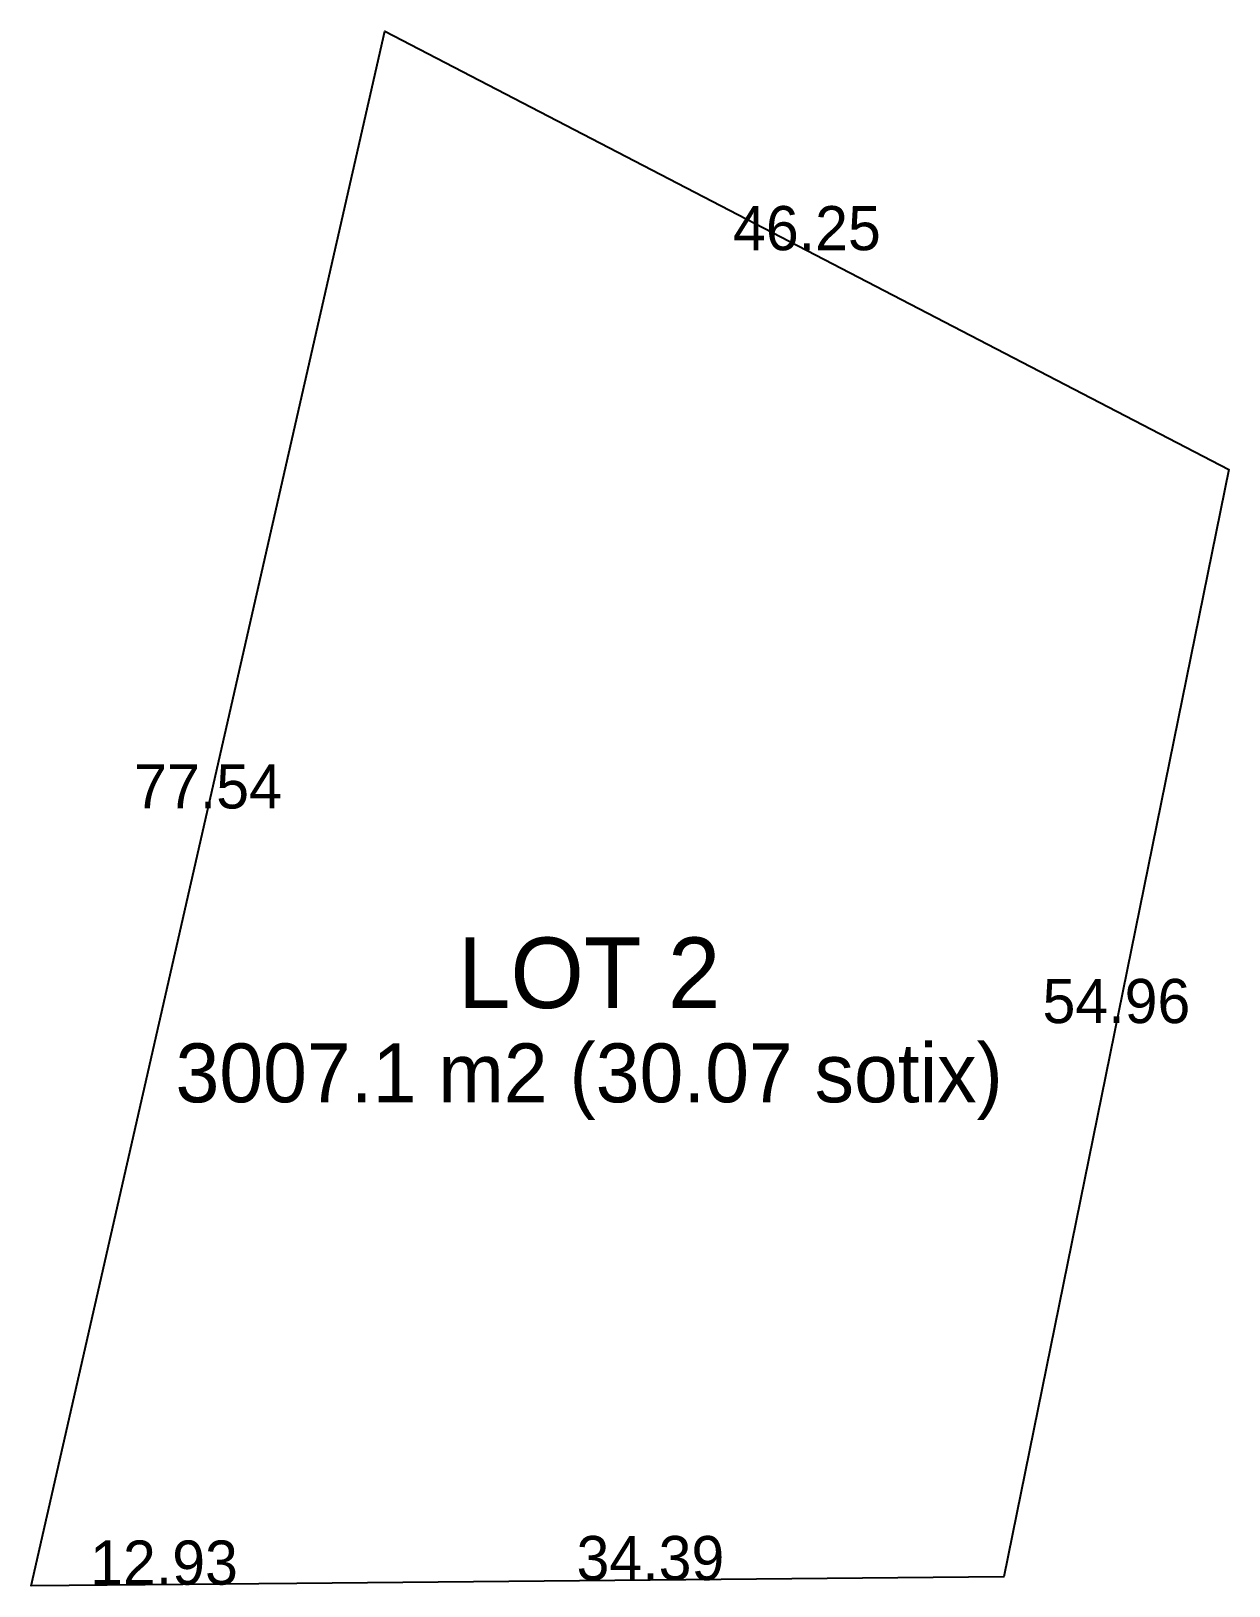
# Model space of a CAD drawing. Header units: metres. Extents: x -27.1 to 31.1, y -26.1 to 49.5.
import ezdxf
from ezdxf.enums import TextEntityAlignment as Align

# ---------------------------------------------------------------- set-up
doc = ezdxf.new("R2010")
doc.units = ezdxf.units.M

msp = doc.modelspace()

# ---------------------------------------------------------------- linework, layer by layer
at = {"layer": 'LOTS'}
msp.add_lwpolyline([(-14.214, -25.9732), (-27.1441, -26.0934), (-9.9333, 49.5162), (31.1172, 28.2039), (20.1742, -25.6535)], close=True, dxfattribs=at)

# ---------------------------------------------------------------- texts
at = {"layer": 'DIMS'}
for s, p in [('46.25', (10.592, 38.8601)), ('77.54', (-18.5387, 11.7114)), ('54.96', (25.6457, 1.2752)), ('12.93', (-20.6791, -26.0333)), ('34.39', (2.9801, -25.8134))]:
    msp.add_text(s, height=2.148, dxfattribs=at).set_placement(p, align=Align.CENTER)
at = {"layer": 'LABELS'}
for s, height, p in [('LOT 2', 3.436, (0, 2.0045)), ('3007.1 m2 (30.07 sotix)', 2.864, (0, -2.5772))]:
    msp.add_text(s, height=height, dxfattribs=at).set_placement(p, align=Align.CENTER)

doc.saveas('drawing.dxf')
